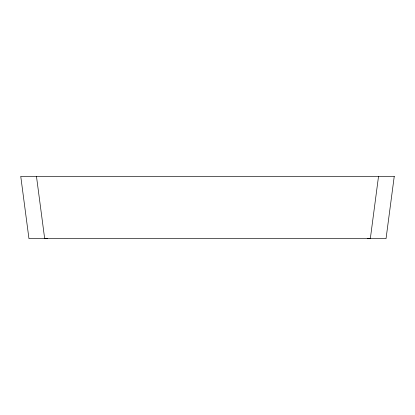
<?xml version="1.0" encoding="UTF-8"?>
<svg xmlns="http://www.w3.org/2000/svg" width="415" height="415" viewBox="0 0 415 415"><rect width="100%" height="100%" fill="white"/><g stroke="black" fill="none" stroke-linecap="round" stroke-linejoin="round"><path stroke-width="0.62" d="M370.325 238.661L378.532 176.334M367.54 238.641L370.325 238.635M44.675 238.635L47.46 238.641M36.468 176.334L44.675 238.661M394.25 176.334L386.043 238.661L28.957 238.661L20.75 176.334L394.25 176.334"/></g></svg>
